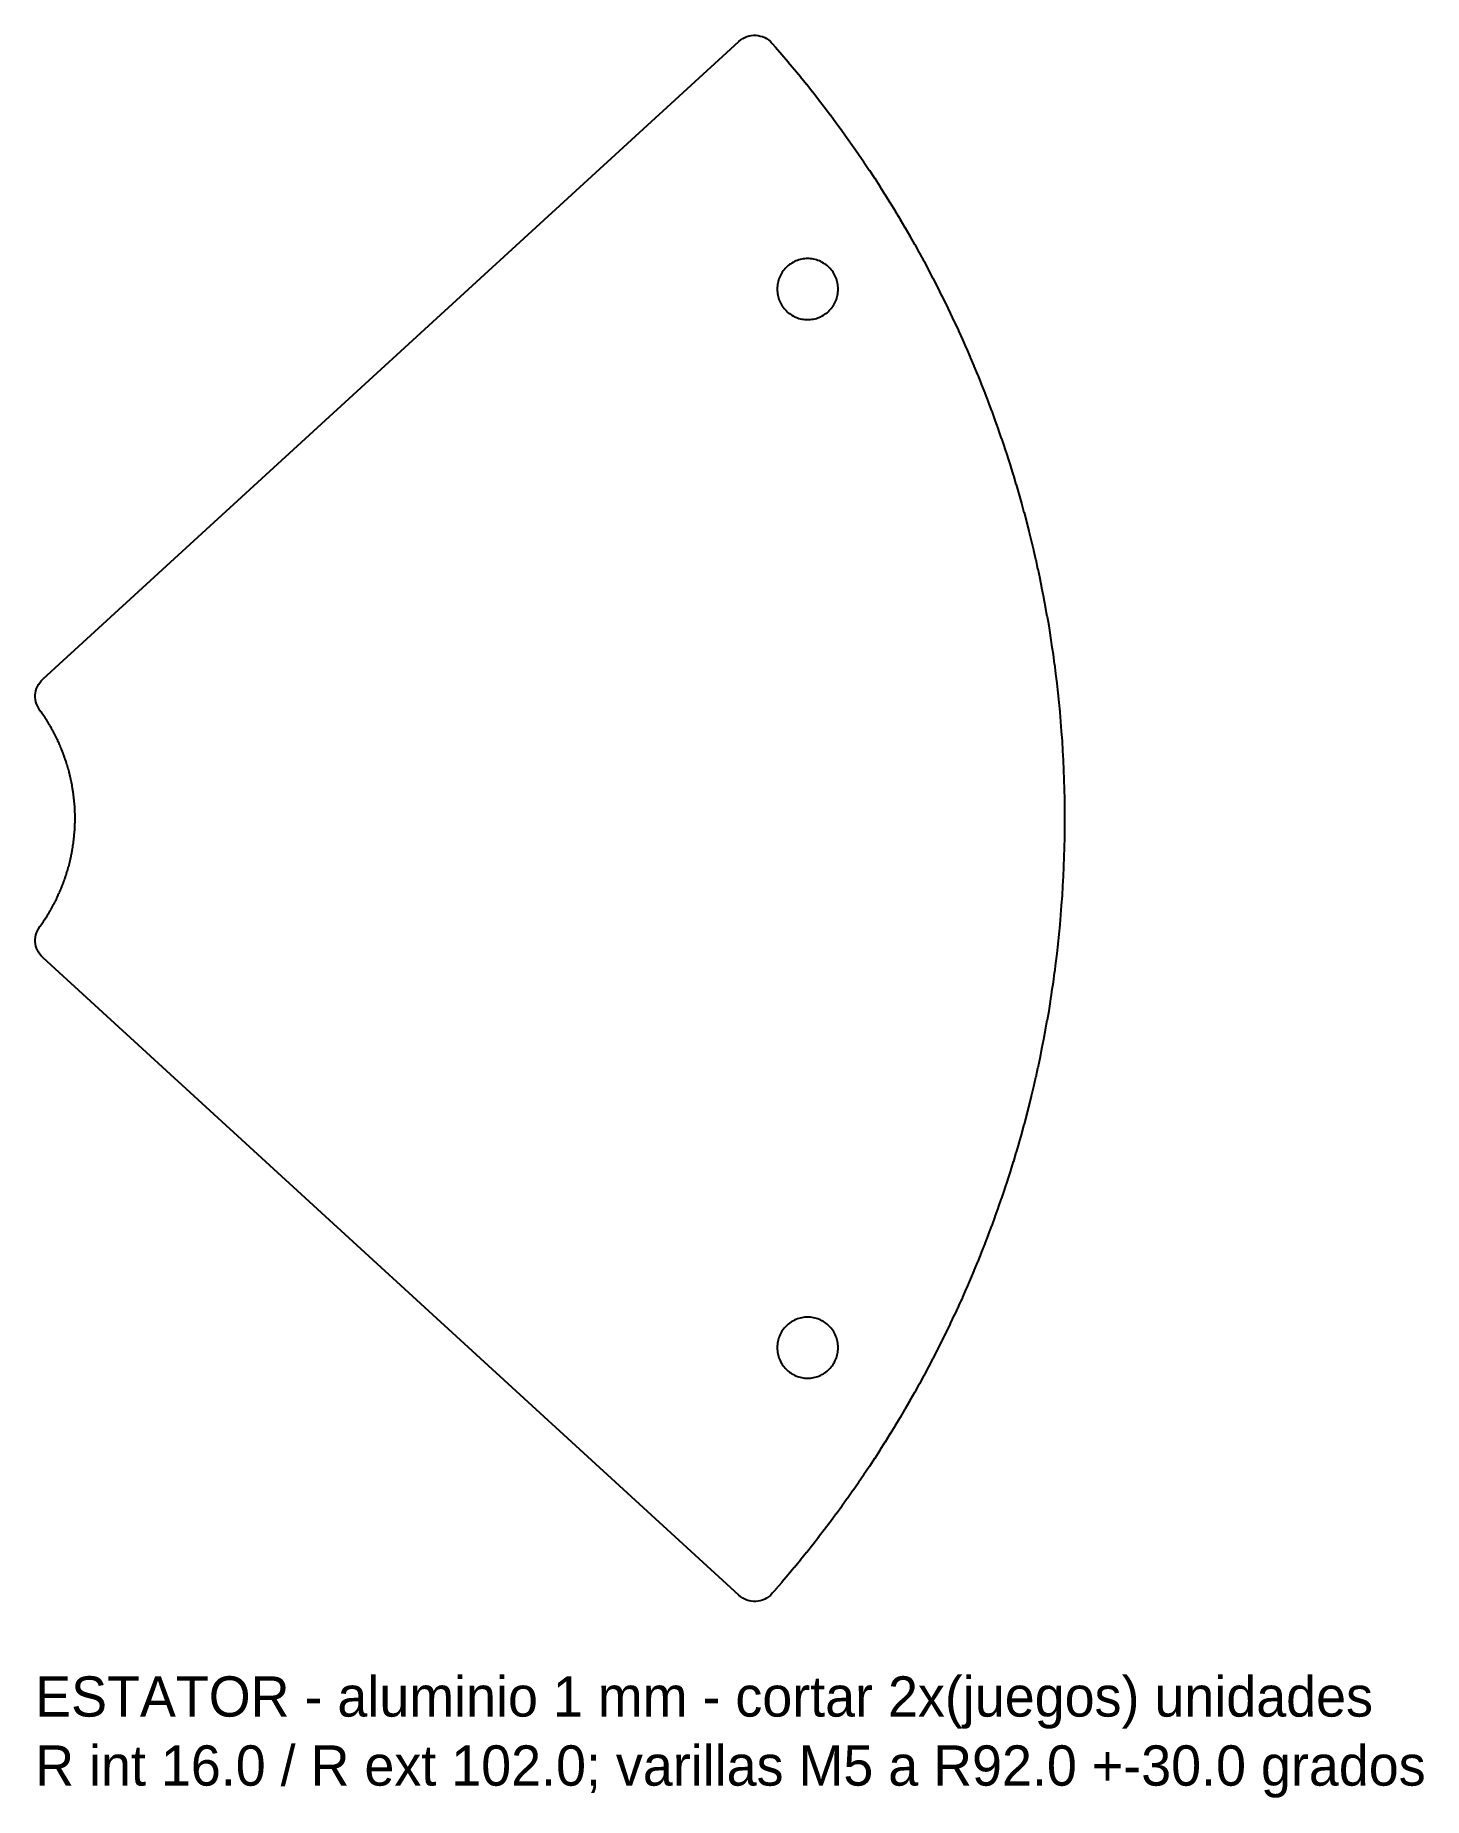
# Model space of a CAD drawing. Header units: millimetres. Extents: x 13 to 133, y -85 to 68.
import ezdxf

# ---------------------------------------------------------------- set-up
doc = ezdxf.new("R2010")
doc.units = ezdxf.units.MM
doc.layers.add('CORTE', color=1, linetype='Continuous')
doc.layers.add('NOTAS', color=3, linetype='Continuous')

msp = doc.modelspace()

# ---------------------------------------------------------------- linework, layer by layer
at = {"layer": 'CORTE'}
for points in [[(12.93, -11.79), (12.82, -11.63), (12.73, -11.46), (12.66, -11.28), (12.6, -11.1), (12.56, -10.91), (12.54, -10.71), (12.54, -10.52), (12.56, -10.32), (12.6, -10.13), (12.66, -9.95), (12.73, -9.77), (12.82, -9.6), (12.95, -9.39), (12.95, -9.39), (12.96, -9.38), (13.03, -9.28), (13.04, -9.27), (13.11, -9.18), (13.12, -9.16), (13.18, -9.07), (13.19, -9.06), (13.26, -8.96), (13.27, -8.95), (13.33, -8.85), (13.34, -8.84), (13.4, -8.74), (13.41, -8.73), (13.47, -8.63), (13.48, -8.62), (13.54, -8.52), (13.55, -8.5), (13.61, -8.41), (13.62, -8.39), (13.68, -8.29), (13.69, -8.28), (13.75, -8.18), (13.76, -8.17), (13.82, -8.07), (13.83, -8.05), (13.88, -7.95), (13.89, -7.94), (13.95, -7.84), (13.96, -7.82), (14.01, -7.72), (14.02, -7.71), (14.08, -7.61), (14.08, -7.59), (14.14, -7.49), (14.15, -7.48), (14.2, -7.37), (14.21, -7.36), (14.26, -7.26), (14.27, -7.24), (14.32, -7.14), (14.33, -7.12), (14.38, -7.02), (14.38, -7.01), (14.43, -6.9), (14.44, -6.89), (14.49, -6.78), (14.5, -6.77), (14.55, -6.66), (14.55, -6.65), (14.6, -6.54), (14.61, -6.53), (14.65, -6.42), (14.66, -6.41), (14.71, -6.3), (14.71, -6.29), (14.76, -6.18), (14.76, -6.17), (14.81, -6.06), (14.81, -6.04), (14.86, -5.94), (14.86, -5.92), (14.91, -5.81), (14.91, -5.8), (14.95, -5.69), (14.96, -5.68), (15, -5.57), (15.01, -5.55), (15.05, -5.44), (15.05, -5.43), (15.09, -5.32), (15.1, -5.3), (15.13, -5.19), (15.14, -5.18), (15.18, -5.07), (15.18, -5.05), (15.22, -4.94), (15.22, -4.93), (15.26, -4.82), (15.26, -4.8), (15.3, -4.69), (15.3, -4.68), (15.33, -4.57), (15.34, -4.55), (15.37, -4.44), (15.38, -4.42), (15.41, -4.31), (15.41, -4.3), (15.44, -4.19), (15.45, -4.17), (15.48, -4.06), (15.48, -4.04), (15.51, -3.93), (15.51, -3.91), (15.54, -3.8), (15.55, -3.79), (15.57, -3.67), (15.58, -3.66), (15.6, -3.55), (15.61, -3.53), (15.63, -3.42), (15.63, -3.4), (15.66, -3.29), (15.66, -3.27), (15.68, -3.16), (15.69, -3.14), (15.71, -3.03), (15.71, -3.01), (15.73, -2.9), (15.74, -2.88), (15.76, -2.77), (15.76, -2.75), (15.78, -2.64), (15.78, -2.62), (15.8, -2.51), (15.8, -2.49), (15.82, -2.38), (15.82, -2.36), (15.84, -2.25), (15.84, -2.23), (15.86, -2.12), (15.86, -2.1), (15.88, -1.99), (15.88, -1.97), (15.89, -1.86), (15.89, -1.84), (15.91, -1.73), (15.91, -1.71), (15.92, -1.6), (15.92, -1.58), (15.93, -1.46), (15.93, -1.45), (15.94, -1.33), (15.95, -1.32), (15.95, -1.2), (15.96, -1.18), (15.96, -1.07), (15.97, -1.05), (15.97, -0.94), (15.97, -0.92), (15.98, -0.81), (15.98, -0.79), (15.99, -0.67), (15.99, -0.66), (15.99, -0.54), (15.99, -0.53), (15.99, -0.41), (16, -0.39), (16, -0.28), (16, -0.26), (16, -0.15), (16, -0.13), (16, -0.02), (16, 0), (16, 0.12), (16, 0.13), (16, 0.25), (16, 0.26), (16, 0.38), (16, 0.4), (15.99, 0.51), (15.99, 0.53), (15.99, 0.64), (15.99, 0.66), (15.98, 0.78), (15.98, 0.79), (15.97, 0.91), (15.97, 0.92), (15.97, 1.04), (15.97, 1.06), (15.96, 1.17), (15.96, 1.19), (15.95, 1.3), (15.95, 1.32), (15.94, 1.43), (15.93, 1.45), (15.92, 1.56), (15.92, 1.58), (15.91, 1.7), (15.91, 1.71), (15.9, 1.83), (15.89, 1.84), (15.88, 1.96), (15.88, 1.97), (15.86, 2.09), (15.86, 2.1), (15.85, 2.22), (15.84, 2.24), (15.83, 2.35), (15.82, 2.37), (15.81, 2.48), (15.8, 2.5), (15.79, 2.61), (15.78, 2.63), (15.76, 2.74), (15.76, 2.76), (15.74, 2.87), (15.74, 2.89), (15.72, 3), (15.71, 3.02), (15.69, 3.13), (15.69, 3.15), (15.66, 3.26), (15.66, 3.27), (15.64, 3.39), (15.63, 3.4), (15.61, 3.52), (15.61, 3.53), (15.58, 3.64), (15.58, 3.66), (15.55, 3.77), (15.54, 3.79), (15.52, 3.9), (15.51, 3.92), (15.48, 4.03), (15.48, 4.04), (15.45, 4.16), (15.45, 4.17), (15.42, 4.28), (15.41, 4.3), (15.38, 4.41), (15.38, 4.43), (15.34, 4.54), (15.34, 4.55), (15.31, 4.66), (15.3, 4.68), (15.27, 4.79), (15.26, 4.8), (15.23, 4.91), (15.22, 4.93), (15.19, 5.04), (15.18, 5.06), (15.14, 5.16), (15.14, 5.18), (15.1, 5.29), (15.09, 5.31), (15.06, 5.41), (15.05, 5.43), (15.01, 5.54), (15.01, 5.55), (14.96, 5.66), (14.96, 5.68), (14.92, 5.78), (14.91, 5.8), (14.87, 5.91), (14.86, 5.92), (14.82, 6.03), (14.81, 6.04), (14.77, 6.15), (14.76, 6.17), (14.72, 6.27), (14.71, 6.29), (14.67, 6.39), (14.66, 6.41), (14.61, 6.51), (14.61, 6.53), (14.56, 6.64), (14.55, 6.65), (14.5, 6.75), (14.5, 6.77), (14.45, 6.87), (14.44, 6.89), (14.39, 6.99), (14.38, 7.01), (14.33, 7.11), (14.33, 7.13), (14.27, 7.23), (14.27, 7.24), (14.21, 7.35), (14.21, 7.36), (14.15, 7.46), (14.14, 7.48), (14.09, 7.58), (14.08, 7.59), (14.03, 7.7), (14.02, 7.71), (13.96, 7.81), (13.96, 7.83), (13.9, 7.93), (13.89, 7.94), (13.83, 8.04), (13.82, 8.05), (13.77, 8.15), (13.76, 8.17), (13.7, 8.27), (13.69, 8.28), (13.63, 8.38), (13.62, 8.39), (13.56, 8.49), (13.55, 8.51), (13.49, 8.6), (13.48, 8.62), (13.42, 8.71), (13.41, 8.73), (13.35, 8.82), (13.34, 8.84), (13.27, 8.93), (13.26, 8.95), (13.2, 9.04), (13.19, 9.06), (13.12, 9.15), (13.11, 9.17), (13.05, 9.26), (13.04, 9.27), (12.97, 9.37), (12.96, 9.38), (12.95, 9.39), (12.82, 9.6), (12.73, 9.77), (12.66, 9.95), (12.6, 10.13), (12.56, 10.33), (12.54, 10.52), (12.54, 10.71), (12.56, 10.91), (12.6, 11.1), (12.66, 11.28), (12.73, 11.46), (12.82, 11.63), (12.93, 11.79), (13.05, 11.95), (13.22, 12.12), (73.68, 67.51), (73.87, 67.67), (74.03, 67.78), (74.21, 67.87), (74.39, 67.95), (74.58, 68.01), (74.77, 68.05), (74.97, 68.07), (75.17, 68.06), (75.37, 68.04), (75.56, 68), (75.75, 67.95), (75.94, 67.87), (76.11, 67.77), (76.27, 67.66), (76.43, 67.53), (76.6, 67.35), (76.87, 67.04), (76.89, 67.02), (77.42, 66.4), (77.44, 66.38), (77.97, 65.76), (77.99, 65.74), (78.51, 65.12), (78.52, 65.1), (79.04, 64.47), (79.06, 64.45), (79.57, 63.82), (79.59, 63.8), (80.09, 63.16), (80.11, 63.14), (80.61, 62.49), (80.63, 62.48), (81.12, 61.83), (81.14, 61.81), (81.63, 61.16), (81.65, 61.14), (82.13, 60.48), (82.15, 60.46), (82.63, 59.8), (82.64, 59.78), (83.12, 59.12), (83.13, 59.1), (83.6, 58.43), (83.62, 58.41), (84.08, 57.74), (84.1, 57.72), (84.55, 57.05), (84.57, 57.03), (85.02, 56.35), (85.04, 56.33), (85.48, 55.65), (85.5, 55.63), (85.94, 54.94), (85.95, 54.92), (86.39, 54.23), (86.4, 54.21), (86.83, 53.52), (86.85, 53.49), (87.27, 52.8), (87.28, 52.78), (87.7, 52.08), (87.72, 52.06), (88.13, 51.35), (88.14, 51.33), (88.55, 50.62), (88.56, 50.6), (88.96, 49.89), (88.98, 49.87), (89.37, 49.16), (89.38, 49.14), (89.77, 48.42), (89.79, 48.4), (90.17, 47.68), (90.18, 47.66), (90.56, 46.93), (90.57, 46.91), (90.94, 46.19), (90.96, 46.16), (91.32, 45.43), (91.33, 45.41), (91.69, 44.68), (91.7, 44.66), (92.06, 43.92), (92.07, 43.9), (92.42, 43.16), (92.43, 43.14), (92.77, 42.4), (92.78, 42.38), (93.12, 41.63), (93.13, 41.61), (93.46, 40.87), (93.47, 40.84), (93.79, 40.09), (93.8, 40.07), (94.12, 39.32), (94.13, 39.3), (94.44, 38.54), (94.45, 38.52), (94.75, 37.76), (94.76, 37.74), (95.06, 36.98), (95.07, 36.96), (95.36, 36.2), (95.37, 36.17), (95.66, 35.41), (95.67, 35.39), (95.95, 34.62), (95.95, 34.6), (96.23, 33.83), (96.24, 33.8), (96.5, 33.03), (96.51, 33.01), (96.77, 32.24), (96.78, 32.21), (97.03, 31.44), (97.04, 31.41), (97.29, 30.64), (97.3, 30.61), (97.54, 29.83), (97.55, 29.81), (97.78, 29.03), (97.79, 29.01), (98.02, 28.22), (98.02, 28.2), (98.25, 27.41), (98.25, 27.39), (98.47, 26.6), (98.48, 26.58), (98.69, 25.79), (98.69, 25.77), (98.89, 24.98), (98.9, 24.95), (99.1, 24.16), (99.1, 24.14), (99.29, 23.34), (99.3, 23.32), (99.48, 22.52), (99.49, 22.5), (99.66, 21.7), (99.67, 21.68), (99.84, 20.88), (99.84, 20.86), (100.01, 20.06), (100.01, 20.03), (100.17, 19.23), (100.18, 19.21), (100.33, 18.41), (100.33, 18.38), (100.47, 17.58), (100.48, 17.55), (100.62, 16.75), (100.62, 16.73), (100.75, 15.92), (100.75, 15.9), (100.88, 15.09), (100.88, 15.06), (101, 14.26), (101, 14.23), (101.11, 13.42), (101.12, 13.4), (101.22, 12.59), (101.22, 12.57), (101.32, 11.76), (101.32, 11.73), (101.41, 10.92), (101.42, 10.9), (101.5, 10.08), (101.5, 10.06), (101.58, 9.25), (101.58, 9.22), (101.65, 8.41), (101.65, 8.38), (101.72, 7.57), (101.72, 7.55), (101.78, 6.73), (101.78, 6.71), (101.83, 5.89), (101.83, 5.87), (101.87, 5.05), (101.88, 5.03), (101.91, 4.21), (101.91, 4.19), (101.94, 3.37), (101.94, 3.35), (101.97, 2.53), (101.97, 2.51), (101.99, 1.69), (101.99, 1.67), (102, 0.85), (102, 0.83), (102, 0.01), (102, -0.01), (102, -0.83), (102, -0.85), (101.99, -1.67), (101.99, -1.69), (101.97, -2.51), (101.97, -2.53), (101.94, -3.35), (101.94, -3.37), (101.91, -4.19), (101.91, -4.21), (101.88, -5.03), (101.87, -5.05), (101.83, -5.87), (101.83, -5.89), (101.78, -6.71), (101.78, -6.73), (101.72, -7.55), (101.72, -7.57), (101.65, -8.38), (101.65, -8.41), (101.58, -9.22), (101.58, -9.25), (101.5, -10.06), (101.5, -10.08), (101.42, -10.9), (101.41, -10.92), (101.32, -11.73), (101.32, -11.76), (101.22, -12.57), (101.22, -12.59), (101.12, -13.4), (101.11, -13.42), (101, -14.23), (101, -14.26), (100.88, -15.06), (100.88, -15.09), (100.75, -15.9), (100.75, -15.92), (100.62, -16.73), (100.62, -16.75), (100.48, -17.55), (100.47, -17.58), (100.33, -18.38), (100.33, -18.41), (100.18, -19.21), (100.17, -19.23), (100.01, -20.03), (100.01, -20.06), (99.84, -20.86), (99.84, -20.88), (99.67, -21.68), (99.66, -21.7), (99.49, -22.5), (99.48, -22.52), (99.3, -23.32), (99.29, -23.34), (99.1, -24.14), (99.1, -24.16), (98.9, -24.95), (98.89, -24.98), (98.69, -25.77), (98.69, -25.79), (98.48, -26.58), (98.47, -26.6), (98.25, -27.39), (98.25, -27.41), (98.02, -28.2), (98.02, -28.22), (97.79, -29.01), (97.78, -29.03), (97.55, -29.81), (97.54, -29.83), (97.3, -30.61), (97.29, -30.64), (97.04, -31.41), (97.03, -31.44), (96.78, -32.21), (96.77, -32.24), (96.51, -33.01), (96.5, -33.03), (96.24, -33.8), (96.23, -33.83), (95.95, -34.6), (95.95, -34.62), (95.67, -35.39), (95.66, -35.41), (95.37, -36.17), (95.36, -36.2), (95.07, -36.96), (95.06, -36.98), (94.76, -37.74), (94.75, -37.76), (94.45, -38.52), (94.44, -38.54), (94.13, -39.3), (94.12, -39.32), (93.8, -40.07), (93.79, -40.09), (93.47, -40.84), (93.46, -40.87), (93.13, -41.61), (93.12, -41.63), (92.78, -42.38), (92.77, -42.4), (92.43, -43.14), (92.42, -43.16), (92.07, -43.9), (92.06, -43.92), (91.7, -44.66), (91.69, -44.68), (91.33, -45.41), (91.32, -45.43), (90.96, -46.16), (90.94, -46.19), (90.57, -46.91), (90.56, -46.93), (90.18, -47.66), (90.17, -47.68), (89.79, -48.4), (89.77, -48.42), (89.38, -49.14), (89.37, -49.16), (88.98, -49.87), (88.96, -49.89), (88.56, -50.6), (88.55, -50.62), (88.14, -51.33), (88.13, -51.35), (87.72, -52.06), (87.7, -52.08), (87.28, -52.78), (87.27, -52.8), (86.85, -53.49), (86.83, -53.52), (86.4, -54.21), (86.39, -54.23), (85.95, -54.92), (85.94, -54.94), (85.5, -55.63), (85.48, -55.65), (85.04, -56.33), (85.02, -56.35), (84.57, -57.03), (84.55, -57.05), (84.1, -57.72), (84.08, -57.74), (83.62, -58.41), (83.6, -58.43), (83.13, -59.1), (83.12, -59.12), (82.64, -59.78), (82.63, -59.8), (82.15, -60.46), (82.13, -60.48), (81.65, -61.14), (81.63, -61.16), (81.14, -61.81), (81.12, -61.83), (80.63, -62.48), (80.61, -62.49), (80.11, -63.14), (80.09, -63.16), (79.59, -63.8), (79.57, -63.82), (79.06, -64.45), (79.04, -64.47), (78.52, -65.1), (78.51, -65.12), (77.99, -65.74), (77.97, -65.76), (77.44, -66.38), (77.42, -66.4), (76.89, -67.02), (76.87, -67.04), (76.6, -67.35), (76.43, -67.53), (76.27, -67.66), (76.11, -67.77), (75.94, -67.87), (75.75, -67.95), (75.56, -68), (75.37, -68.04), (75.17, -68.06), (74.97, -68.07), (74.77, -68.05), (74.58, -68.01), (74.39, -67.95), (74.21, -67.87), (74.03, -67.78), (73.87, -67.67), (73.68, -67.51), (13.22, -12.12), (13.05, -11.95), (12.93, -11.79)], [(82.32, 46.13), (82.31, 46.26), (82.3, 46.39), (82.27, 46.52), (82.24, 46.64), (82.21, 46.77), (82.17, 46.89), (82.12, 47.01), (82.07, 47.13), (82.01, 47.25), (81.95, 47.36), (81.88, 47.47), (81.8, 47.58), (81.72, 47.68), (81.64, 47.78), (81.55, 47.87), (81.45, 47.96), (81.36, 48.05), (81.25, 48.13), (81.15, 48.2), (81.04, 48.27), (80.92, 48.34), (80.81, 48.4), (80.69, 48.45), (80.57, 48.5), (80.44, 48.54), (80.32, 48.57), (80.19, 48.6), (80.06, 48.62), (79.93, 48.64), (79.8, 48.65), (79.67, 48.65), (79.54, 48.65), (79.41, 48.64), (79.29, 48.62), (79.16, 48.6), (79.03, 48.57), (78.91, 48.54), (78.78, 48.5), (78.66, 48.45), (78.54, 48.4), (78.43, 48.34), (78.31, 48.27), (78.2, 48.2), (78.1, 48.13), (77.99, 48.05), (77.89, 47.96), (77.8, 47.87), (77.71, 47.78), (77.63, 47.68), (77.55, 47.58), (77.47, 47.47), (77.4, 47.36), (77.34, 47.25), (77.28, 47.13), (77.23, 47.01), (77.18, 46.89), (77.14, 46.77), (77.1, 46.64), (77.08, 46.52), (77.05, 46.39), (77.04, 46.26), (77.03, 46.13), (77.02, 46), (77.03, 45.87), (77.04, 45.74), (77.05, 45.61), (77.08, 45.48), (77.1, 45.36), (77.14, 45.23), (77.18, 45.11), (77.23, 44.99), (77.28, 44.87), (77.34, 44.75), (77.4, 44.64), (77.47, 44.53), (77.55, 44.42), (77.63, 44.32), (77.71, 44.22), (77.8, 44.13), (77.89, 44.04), (77.99, 43.95), (78.1, 43.87), (78.2, 43.8), (78.31, 43.73), (78.43, 43.66), (78.54, 43.6), (78.66, 43.55), (78.78, 43.5), (78.91, 43.46), (79.03, 43.43), (79.16, 43.4), (79.29, 43.38), (79.41, 43.36), (79.54, 43.35), (79.67, 43.35), (79.8, 43.35), (79.93, 43.36), (80.06, 43.38), (80.19, 43.4), (80.32, 43.43), (80.44, 43.46), (80.57, 43.5), (80.69, 43.55), (80.81, 43.6), (80.92, 43.66), (81.04, 43.73), (81.15, 43.8), (81.25, 43.87), (81.36, 43.95), (81.45, 44.04), (81.55, 44.13), (81.64, 44.22), (81.72, 44.32), (81.8, 44.42), (81.88, 44.53), (81.95, 44.64), (82.01, 44.75), (82.07, 44.87), (82.12, 44.99), (82.17, 45.11), (82.21, 45.23), (82.24, 45.36), (82.27, 45.48), (82.3, 45.61), (82.31, 45.74), (82.32, 45.87), (82.32, 46), (82.32, 46.13)], [(82.31, -45.74), (82.3, -45.61), (82.27, -45.48), (82.24, -45.36), (82.21, -45.23), (82.17, -45.11), (82.12, -44.99), (82.07, -44.87), (82.01, -44.75), (81.95, -44.64), (81.88, -44.53), (81.8, -44.42), (81.72, -44.32), (81.64, -44.22), (81.55, -44.13), (81.45, -44.04), (81.36, -43.95), (81.25, -43.87), (81.15, -43.8), (81.04, -43.73), (80.92, -43.66), (80.81, -43.6), (80.69, -43.55), (80.57, -43.5), (80.44, -43.46), (80.32, -43.43), (80.19, -43.4), (80.06, -43.38), (79.93, -43.36), (79.8, -43.35), (79.67, -43.35), (79.54, -43.35), (79.41, -43.36), (79.29, -43.38), (79.16, -43.4), (79.03, -43.43), (78.91, -43.46), (78.78, -43.5), (78.66, -43.55), (78.54, -43.6), (78.43, -43.66), (78.31, -43.73), (78.2, -43.8), (78.1, -43.87), (77.99, -43.95), (77.89, -44.04), (77.8, -44.13), (77.71, -44.22), (77.63, -44.32), (77.55, -44.42), (77.47, -44.53), (77.4, -44.64), (77.34, -44.75), (77.28, -44.87), (77.23, -44.99), (77.18, -45.11), (77.14, -45.23), (77.1, -45.36), (77.08, -45.48), (77.05, -45.61), (77.04, -45.74), (77.03, -45.87), (77.02, -46), (77.03, -46.13), (77.04, -46.26), (77.05, -46.39), (77.08, -46.52), (77.1, -46.64), (77.14, -46.77), (77.18, -46.89), (77.23, -47.01), (77.28, -47.13), (77.34, -47.25), (77.4, -47.36), (77.47, -47.47), (77.55, -47.58), (77.63, -47.68), (77.71, -47.78), (77.8, -47.87), (77.89, -47.96), (77.99, -48.05), (78.1, -48.13), (78.2, -48.2), (78.31, -48.27), (78.43, -48.34), (78.54, -48.4), (78.66, -48.45), (78.78, -48.5), (78.91, -48.54), (79.03, -48.57), (79.16, -48.6), (79.29, -48.62), (79.41, -48.64), (79.54, -48.65), (79.67, -48.65), (79.8, -48.65), (79.93, -48.64), (80.06, -48.62), (80.19, -48.6), (80.32, -48.57), (80.44, -48.54), (80.57, -48.5), (80.69, -48.45), (80.81, -48.4), (80.92, -48.34), (81.04, -48.27), (81.15, -48.2), (81.25, -48.13), (81.36, -48.05), (81.45, -47.96), (81.55, -47.87), (81.64, -47.78), (81.72, -47.68), (81.8, -47.58), (81.88, -47.47), (81.95, -47.36), (82.01, -47.25), (82.07, -47.13), (82.12, -47.01), (82.17, -46.89), (82.21, -46.77), (82.24, -46.64), (82.27, -46.52), (82.3, -46.39), (82.31, -46.26), (82.32, -46.13), (82.32, -46), (82.32, -45.87), (82.31, -45.74)]]:
    msp.add_lwpolyline(points, close=True, dxfattribs=at)

# ---------------------------------------------------------------- texts
at = {"layer": 'NOTAS'}
for s, p in [('ESTATOR - aluminio 1 mm - cortar 2x(juegos) unidades', (12.54, -78.07)), ('R int 16.0 / R ext 102.0; varillas M5 a R92.0 +-30.0 grados', (12.54, -84.07))]:
    msp.add_text(s, height=3.5, dxfattribs=at).set_placement(p)

doc.saveas('drawing.dxf')
